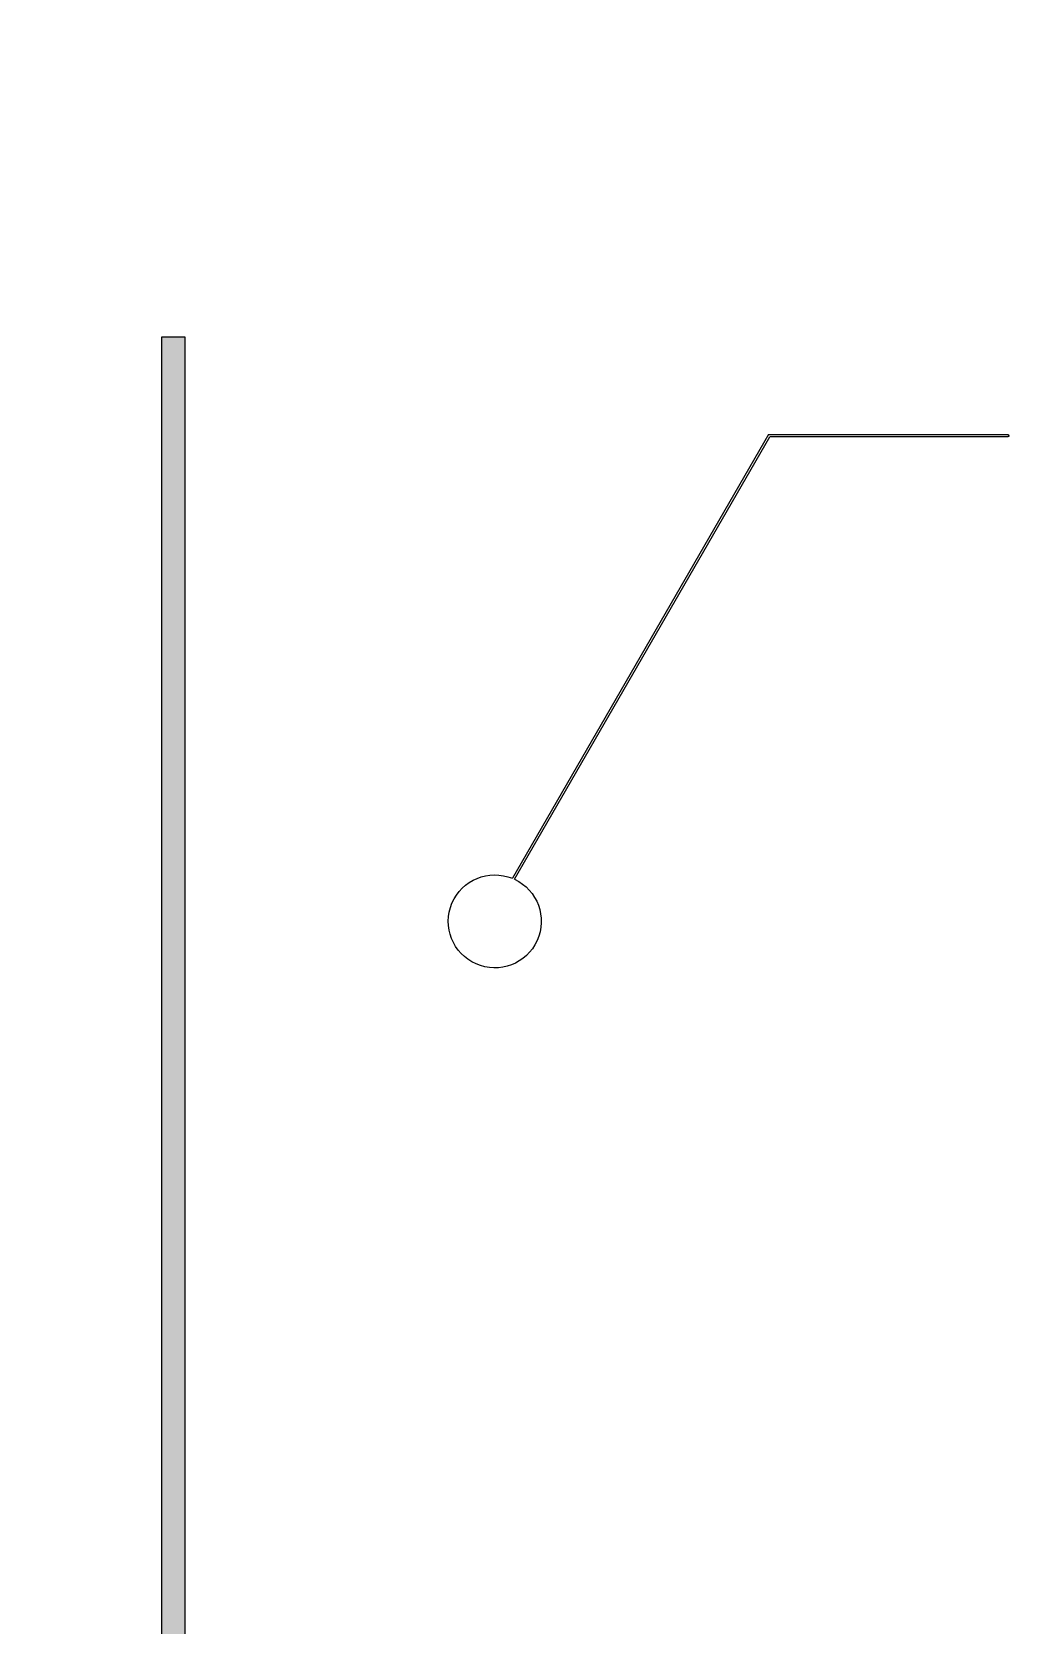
# Model space of a CAD drawing. Header units: inches. Extents: x 734146 to 834146, y 204695 to 304695.
# Drawn here: x 753893 to 757993, y 259638 to 266320 of the extents above; entities that cross this region are included whole.
import ezdxf

# ---------------------------------------------------------------- set-up
doc = ezdxf.new("R2010")
doc.units = ezdxf.units.IN
doc.header["$MEASUREMENT"] = 0

# ---------------------------------------------------------------- blocks, each defined once
blk = doc.blocks.new('*U39')
for p, q in [((-2303.7, -902.2), (-3378.3, 959.1)), ((-3369, 963.2), (-2297.8, -892.2)), ((-2303.7, -902.2), (-1297.9, -902.2)), ((-1297.9, -892.2), (-2297.8, -892.2)), ((-1297.9, -895.7), (-1297.9, -892.2)), ((-1297.9, -895.7), (-1294.9, -895.7)), ((-1294.9, -898.7), (-1297.9, -898.7)), ((-1297.9, -902.2), (-1297.9, -898.7)), ((-1294.9, -895.7), (-1294.9, -898.7))]:
    blk.add_line(p, q)
blk.add_arc((-3452.1, 1139.6), 195, 295.21094, 292.24829)
blk = doc.blocks.new('*U41')
at = {"color": 0, "linetype": 'ByBlock', "lineweight": -2, "transparency": 16777216}
blk.add_blockref('*U39', (0, 0), dxfattribs=at)

msp = doc.modelspace()

# ---------------------------------------------------------------- hatches: boundary and pattern name
h = msp.add_hatch(color=256)
h.dxf.hatch_style = 1
h.paths.add_polyline_path([(756451.5, 253377.6), (811451.5, 253377.6), (811451.5, 253277.6), (756451.5, 253277.6)])
h.paths.add_polyline_path([(754536.5, 265039.7), (754436.5, 265039.7), (754436.5, 254039.7), (754536.5, 254039.7)])

# ---------------------------------------------------------------- linework, layer by layer
msp.add_lwpolyline([(754536.5, 265039.7), (754436.5, 265039.7), (754436.5, 254039.7), (754536.5, 254039.7)], close=True)
msp.add_circle((784146.5, 254695.1), 50000)

# ---------------------------------------------------------------- block references
at = {"xscale": -1, "rotation": 180}
msp.add_blockref('*U41', (759287.3, 263729.1), dxfattribs=at)

doc.saveas('drawing.dxf')
